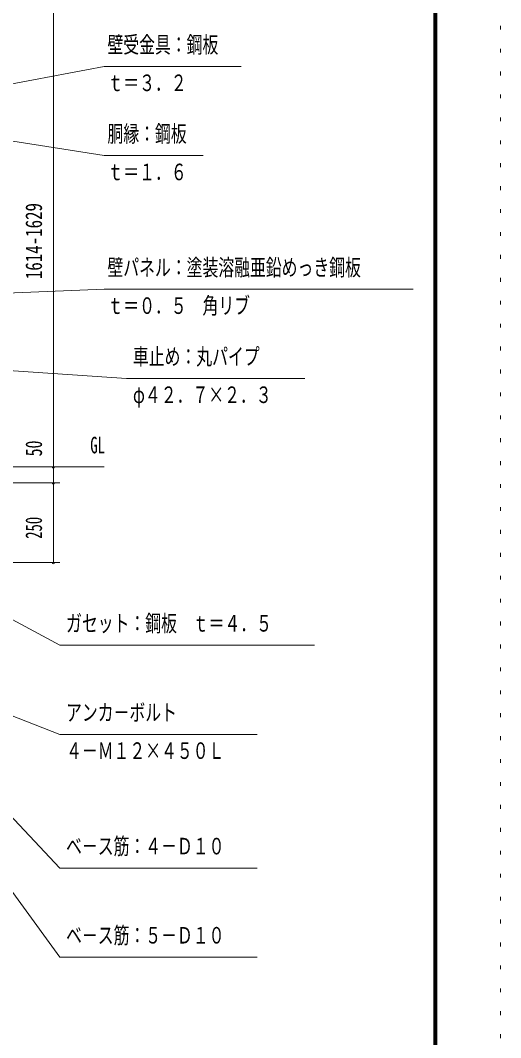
# Model space of a CAD drawing. Units: millimetres, scale not verified. Extents: x -26655 to 26659, y -10500 to 10500.
# Drawn here: x 22888 to 26659, y -3387 to 4602 of the extents above; entities that cross this region are included whole.
import ezdxf
from ezdxf.enums import TextEntityAlignment as Align

# ---------------------------------------------------------------- set-up
doc = ezdxf.new("R2010")
doc.units = ezdxf.units.MM
doc.header["$LTSCALE"] = 60
doc.linetypes.add('USER4', pattern=[3, 0.5, -2.5])
for name, color, linetype, lineweight in [('0-A_2-52DIM', 3, 'Continuous', 18), ('0-C_F-F1PAPER', 5, 'Continuous', 18), ('0-D_F-E_J_ADD', 5, 'USER4', 18)]:
    doc.layers.add(name, color=color, linetype=linetype, lineweight=lineweight)
doc.styles.add('ＭＳ ゴシック', font='')
doc.styles.get('ＭＳ ゴシック').set_extended_font_data('MS Gothic')

msp = doc.modelspace()

# ---------------------------------------------------------------- linework, layer by layer
at = {"layer": '0-A_2-52DIM'}
for p, q in [((23147.42, 5152.53), (23147.42, 344.93)), ((23547.42, 4239.93), (21621.71, 3875.22)), ((24622.42, 4239.93), (23547.42, 4239.93)), ((23547.42, 2489.93), (21071.14, 2390.96)), ((23547.42, 2489.93), (25972.42, 2489.93)), ((22497.41, 1094.93), (23547.42, 1094.93)), ((23157.42, 1094.93), (23137.42, 1094.93)), ((23197.42, 969.93), (21947.42, 969.93)), ((23157.42, 969.93), (23137.42, 969.93)), ((23197.42, 344.93), (22247.42, 344.93)), ((23157.42, 344.93), (23137.42, 344.93))]:
    msp.add_line(p, q, dxfattribs=at)
for points in [[(21744.69, 3823.93), (23547.42, 3539.93), (24322.42, 3539.93)], [(25122.42, 1789.93), (23722.42, 1789.93), (21365.81, 1948.24)], [(21835.46, 428.62), (23197.42, -305.07), (25197.42, -305.07)], [(24747.41, -1005.07), (23197.42, -1005.07), (21780.11, -451.73)], [(21748.54, -761.97), (23197.42, -2755.07), (24747.41, -2755.07)], [(24747.41, -2055.07), (23197.42, -2055.07), (22004.69, -786.39)]]:
    msp.add_lwpolyline(points, dxfattribs=at)
for centre in [(23147.42, 1094.93), (23147.42, 969.93), (23147.42, 344.93)]:
    msp.add_arc(centre, 10, 180, 0, dxfattribs=at)
at = {"layer": '0-C_F-F1PAPER'}
for points in [[(26158.83, -10000), (26158.83, 10100), (-2541.17, 10100), (-2541.17, -10000)], [(26156.32, -9997.5), (26156.32, 10097.5), (-2538.67, 10097.5), (-2538.67, -9997.5)], [(26153.83, -9995), (-2536.17, -9995), (-2536.17, 10095), (26153.83, 10095)], [(26151.32, -9992.5), (26151.32, 10092.5), (-2533.67, 10092.5), (-2533.67, -9992.5)], [(26148.83, -9990), (-2531.17, -9990), (-2531.17, 10090), (26148.83, 10090)], [(26146.33, -9987.5), (26146.33, 10087.5), (-2528.67, 10087.5), (-2528.67, -9987.5)], [(26143.82, -9985), (-2526.17, -9985), (-2526.17, 10085), (26143.82, 10085)], [(26141.33, -9982.5), (26141.33, 10082.5), (-2523.67, 10082.5), (-2523.67, -9982.5)], [(26138.82, -9980), (26138.82, 10080), (-2521.17, 10080), (-2521.17, -9980)], [(26136.33, -9977.5), (26136.33, 10077.5), (-2518.67, 10077.5), (-2518.67, -9977.5)], [(26133.83, -9975), (-2516.17, -9975), (-2516.17, 10075), (26133.83, 10075)]]:
    msp.add_lwpolyline(points, close=True, dxfattribs=at)
at = {"layer": '0-D_F-E_J_ADD'}
msp.add_lwpolyline([(26658.83, -10500), (-3041.17, -10500), (-3041.17, 10500), (26658.83, 10500)], close=True, dxfattribs=at)

# ---------------------------------------------------------------- texts
at = {"layer": '0-A_2-52DIM', "color": 7, "style": 'ＭＳ ゴシック'}
for s, width, p in [('壁受金具：鋼板', 0.7, (23572.42, 4307.69)), ('ｔ＝３．２', 0.7, (23572.42, 4007.69)), ('胴縁：鋼板', 0.7, (23572.42, 3607.69)), ('ｔ＝１．６', 0.7, (23572.42, 3307.69)), ('壁パネル：塗装溶融亜鉛めっき鋼板', 0.7, (23572.42, 2557.69)), ('ｔ＝０．５\u3000角リブ', 0.7, (23572.42, 2257.69)), ('車止め：丸パイプ', 0.7, (23772.42, 1857.69)), ('φ４２．７×２．３', 0.7, (23772.42, 1557.69)), ('GL', 0.65, (23437.41, 1162.7)), ('ガセット：鋼板\u3000ｔ＝４．５', 0.7, (23247.41, -237.3)), ('アンカ－ボルト', 0.7, (23247.41, -937.3)), ('４－Ｍ１２×４５０Ｌ', 0.7, (23247.41, -1237.31)), ('ベ－ス筋：４－Ｄ１０', 0.7, (23247.41, -1987.3)), ('ベ－ス筋：５－Ｄ１０', 0.7, (23247.41, -2687.3))]:
    msp.add_text(s, height=130.2, dxfattribs=dict(at, width=width)).set_placement(p, align=Align.BOTTOM_LEFT)
for s, width, p in [('1614-1629', 0.75, (23097.42, 2569.97)), ('50', 0.7, (23097.41, 1178.21)), ('250', 0.65, (23097.41, 530.6))]:
    msp.add_text(s, height=130.2, rotation=90, dxfattribs=dict(at, width=width)).set_placement(p, align=Align.BOTTOM_LEFT)

doc.saveas('drawing.dxf')
